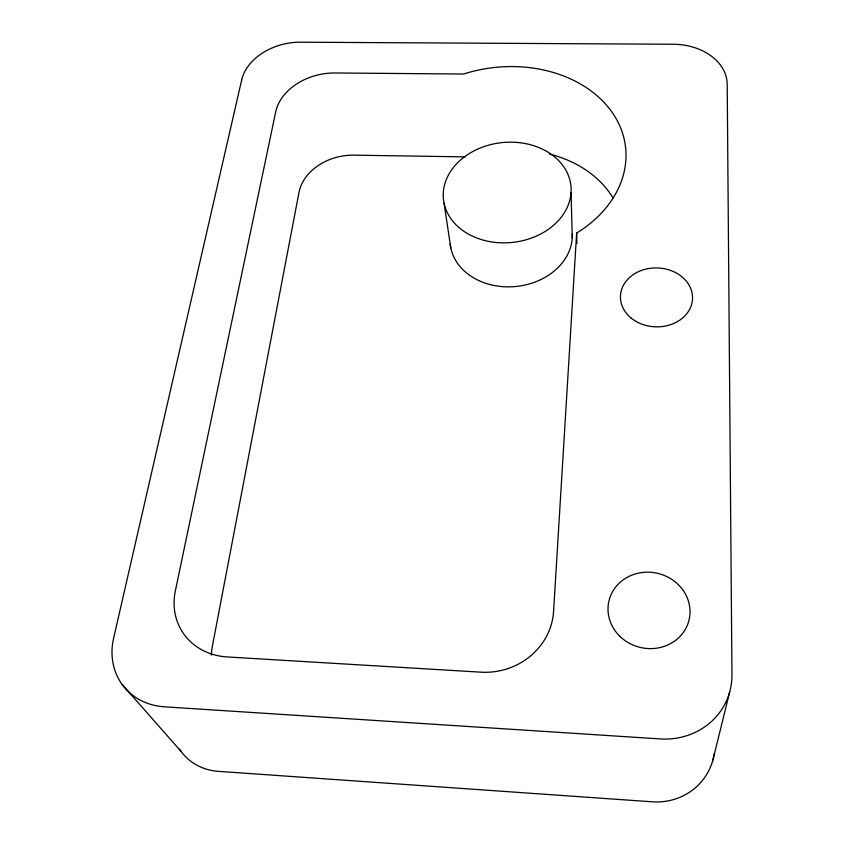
<?xml version="1.0" encoding="UTF-8"?>
<svg xmlns="http://www.w3.org/2000/svg" width="844" height="844" viewBox="0 0 844 844"><rect width="100%" height="100%" fill="white"/><g stroke="black" fill="none" stroke-linecap="round" stroke-linejoin="round"><path stroke-width="1.27" d="M576.652 233.049L553.58 611.425A67.024 62.804 -10.9 0 1 480.953 672.172L227.247 656.948A67.056 58.816 -32.3 0 1 175.352 590.853L275.693 111.893A53.288 39.573 -12.4 0 1 334.931 72.974L463.62 74.029A121.589 93.642 -6.1 0 1 611.731 111.788A121.589 93.642 -6.1 0 1 576.652 233.049L576.885 243.547M712.864 760.17L729.659 692.027M465.424 156.878L353.699 155.159A49.416 38.233 -12.7 0 0 298.998 192.39L212.34 646.377A61.201 54.913 -35.5 0 0 211.369 655.071M122.243 684.579L180.88 751.223M444.06 203.246L450.801 248.02M571.061 192.527A64.102 50.176 -6 0 1 472.408 236.13A64.102 50.176 -6 0 1 478.052 148.934A64.102 50.176 -6 0 1 571.061 192.527L572.253 237.966M549.402 154.062A112.442 89.97 -5.8 0 1 613.082 198.013M572.306 234.105A61.295 49.015 -5.8 0 1 514.692 286.601A61.295 49.015 -5.8 0 1 450.2 244.222M179.403 749.092A60.673 54.1 -42.5 0 0 218.385 771.353L652.159 801.8A62.097 59.059 32.9 0 0 714.256 753.787M241.679 79.948L113.613 638.222A69.008 59.797 -37.6 0 0 164.411 706.808L660.166 738.922A70.696 66.243 21.4 0 0 731.959 674.673L727.201 84.252A54.544 40.312 -0.2 0 0 673.153 44.257L300.316 42.2A52.328 38.064 -13.2 0 0 241.679 79.948M630.806 317.777A36.06 29.456 1.9 0 0 691.247 305.623A36.06 29.456 1.9 0 0 647.432 268.772A36.06 29.456 1.9 0 0 630.806 317.777M619.76 636.207A41.177 38.054 13.3 0 0 688.535 621.923A41.177 38.054 13.3 0 0 638.75 573.076A41.177 38.054 13.3 0 0 619.76 636.207"/></g></svg>
